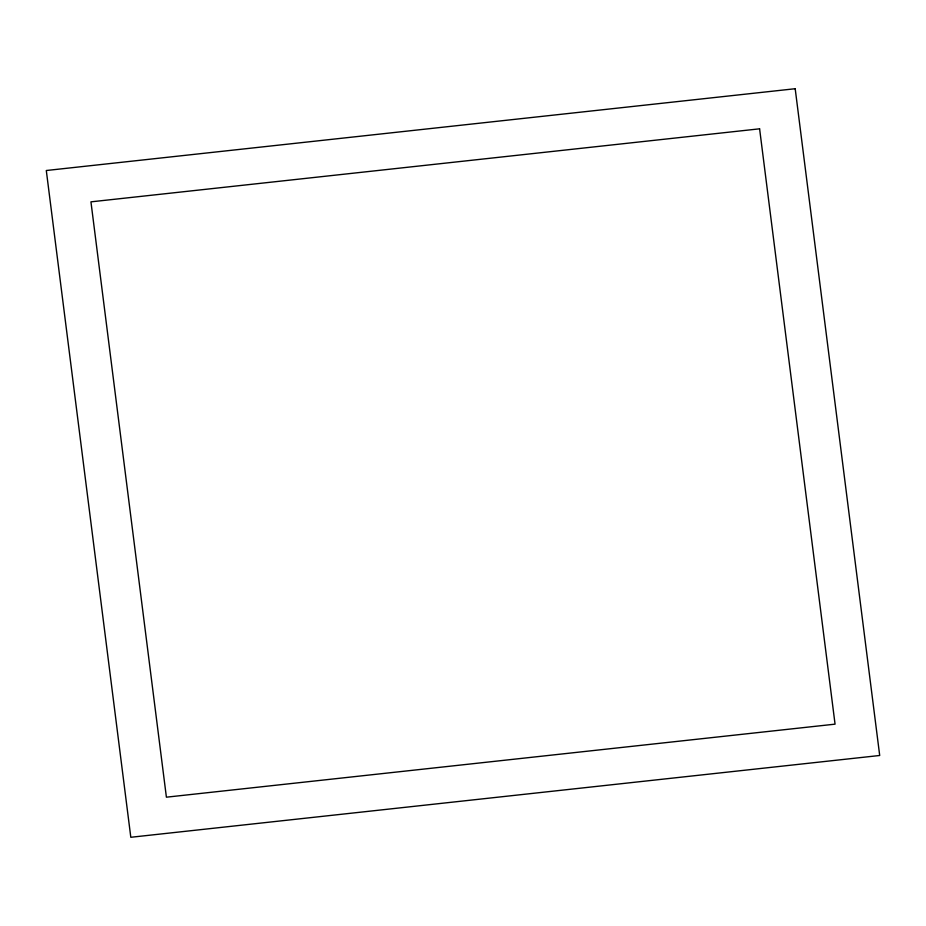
<?xml version="1.0" encoding="UTF-8"?>
<svg xmlns="http://www.w3.org/2000/svg" width="926" height="926" viewBox="0 0 926 926"><rect width="100%" height="100%" fill="white"/><g stroke="black" fill="none" stroke-linecap="round" stroke-linejoin="round"><path stroke-width="1.39" d="M795.191 88.722L46.3 170.511L130.809 837.278L879.7 755.489L795.191 88.722M759.598 128.818L90.945 201.845L166.402 797.182L835.055 724.155L759.598 128.818"/></g></svg>
